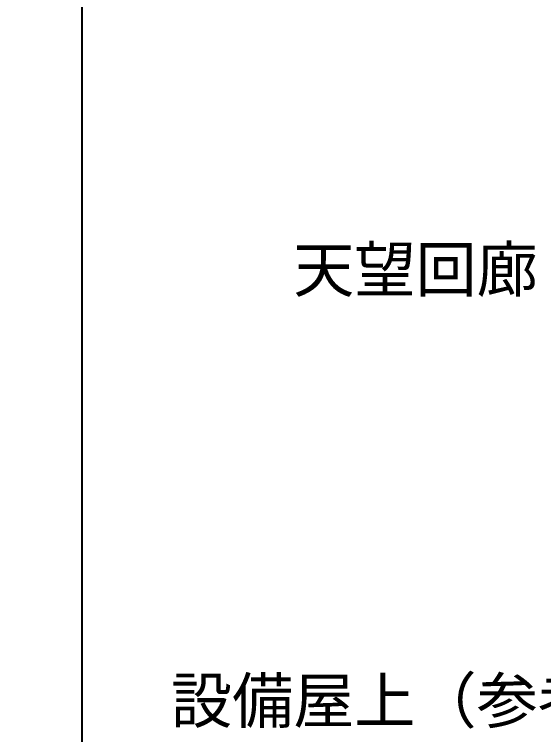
# Model space of a CAD drawing. Header units: millimetres. Extents: x -123812 to 252100, y -3000 to 639000.
# Drawn here: x -123812 to -31706, y 378076 to 503367 of the extents above; entities that cross this region are included whole.
import ezdxf
from ezdxf.enums import TextEntityAlignment as Align

# ---------------------------------------------------------------- set-up
doc = ezdxf.new("R2010")
doc.units = ezdxf.units.MM
doc.layers.add('D-STR-DIM', color=7, linetype='Continuous', lineweight=13)
doc.layers.add('D-STR-TXT', color=7, linetype='Continuous', lineweight=13)
doc.styles.add('OpenSansCondensed-Light', font='OpenSansCondensed-Light.ttf')
doc.styles.add('TOWER_UNICODE', font='Arial Unicode.ttf')
doc.dimstyles.new('EZDXF', dxfattribs={"dimtxt": 0.25, "dimasz": 0.175, "dimexe": 0.375, "dimexo": 0.125, "dimgap": 0.1, "dimtad": 1, "dimlfac": 100, "dimzin": 12, "dimdsep": 46, "dimtxsty": 'OpenSansCondensed-Light', "dimblk": 'ARCHTICK', "dimcen": 2.5, "dimazin": 3, "dimtfac": 0.5, "dimtmove": 2, "dimatfit": 3})

# ---------------------------------------------------------------- blocks, each defined once
blk = doc.blocks.new('_ARCHTICK')
at = {"color": 0, "linetype": 'BYBLOCK', "const_width": 0.15}
blk.add_lwpolyline([(-0.5, -0.5), (0.5, 0.5)], dxfattribs=at)

msp = doc.modelspace()

# ---------------------------------------------------------------- texts
at = {"layer": 'D-STR-TXT', "style": 'TOWER_UNICODE'}
for s, p in [('天望回廊', (-54000, 459000)), ('設備屋上（参考）', (-54000, 384000))]:
    msp.add_text(s, height=7800, dxfattribs=at).set_placement(p, align=Align.MIDDLE_CENTER)

# ---------------------------------------------------------------- dimensions: what is measured, and where the dimension line sits
at = {"layer": 'D-STR-DIM'}
msp.add_linear_dim(base=(-112000, 0), p1=(0, 0), p2=(0, 634000), angle=90, dimstyle='EZDXF', override={"dimtxt": 8400, "dimasz": 3750, "dimexe": 2100, "dimexo": 1800, "dimgap": 2100, "dimtad": 1, "dimdec": 0, "dimlfac": 1, "dimlunit": 2, "dimtxsty": 'TOWER_UNICODE', "dimclrd": 7, "dimclre": 7, "dimclrt": 7}, dxfattribs=at).render()

doc.saveas('drawing.dxf')
